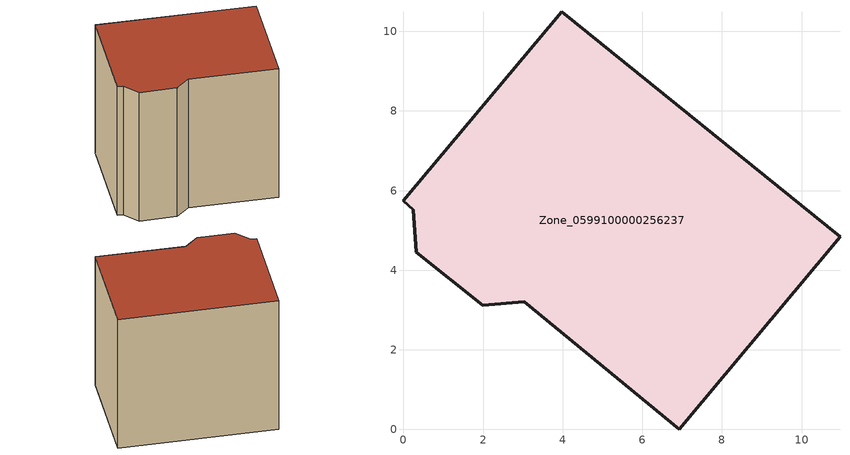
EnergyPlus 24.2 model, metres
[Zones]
Zone_0599100000256237
 floor ground (C_G): 1.99,3.12 0.32,4.45 0.24,5.52 0,5.74 3.97,10.5 10.97,4.84 6.93,0 3.03,3.21 z0
 wall outside (C_F): 0.32,4.45 1.99,3.12 3.03,3.21 6.93,0 10.97,4.84 3.97,10.5 0,5.74 0.24,5.52 0.32,4.45 z0:8.43
 roof outside (C_R): 6.93,0 10.97,4.84 3.97,10.5 0,5.74 0.24,5.52 0.32,4.45 1.99,3.12 3.03,3.21 z8.43
[BUILDING]
Pand.0599100000256237: North Axis=0; Terrain=City; Loads Convergence Tolerance Value=0.04; Temperature Convergence Tolerance Value=0.4; Solar Distribution=FullExterior; Maximum Number of Warmup Days=25; Minimum Number of Warmup Days=1
[Site:Location]
Rotterdam.The.Hague.AP_ZH_NLD Design_Conditions: Latitude=51.96; Longitude=4.45; Time Zone=1; Elevation=-4.5
[SITE:GROUNDTEMPERATURE:BUILDINGSURFACE]
18, 18, 18, 18, 18, 18, 18, 18, 18, 18, 18, 18
[MATERIAL] Thermal Absorptance=0.9; Solar Absorptance=0.7; Visible Absorptance=0.7
Name | Roughness | Thickness | Conductivity | Density | Specific Heat
G.TC.1946 | MediumSmooth | 0.15 | 1 | 540 | 1210
F.TC.1946 | Rough | 0.3 | 0.857143 | 1920 | 840
R.TC.1946 | MediumRough | 0.2 | 0.909091 | 1500 | 1000
[CONSTRUCTION]
C_G: G.TC.1946
C_F: F.TC.1946
C_R: R.TC.1946
[ZONE]
Zone_0599100000256237: Type=1; Multiplier=1; Ceiling Height=Autocalculate; Volume=Autocalculate; Floor Area=autocalculate; Part of Total Floor Area=Yes
[ZONEINFILTRATION:DESIGNFLOWRATE]
Infil_Zone_0599100000256237: Zone or ZoneList or Space or SpaceList=Zone_0599100000256237; Schedule=AlwaysOn; Design Flow Rate Calculation Method=Flow/Area; Flow Rate per Floor Area=0.003; Constant Term Coefficient=1; Temperature Term Coefficient=0; Velocity Term Coefficient=0; Velocity Squared Term Coefficient=0
[HVACTEMPLATE:ZONE:IDEALLOADSAIRSYSTEM]
Zone_0599100000256237: Maximum Heating Supply Air Temperature=50; Minimum Cooling Supply Air Temperature=13; Maximum Heating Supply Air Humidity Ratio=0.0156; Minimum Cooling Supply Air Humidity Ratio=0.0077; Heating Limit=NoLimit; Cooling Limit=NoLimit; Dehumidification Control Type=ConstantSensibleHeatRatio; Cooling Sensible Heat Ratio=0.7; Dehumidification Setpoint=60; Humidification Control Type=None; Humidification Setpoint=30; Outdoor Air Method=None; Outdoor Air Flow Rate per Person=0.00944; Outdoor Air Flow Rate per Zone Floor Area=0; Outdoor Air Flow Rate per Zone=0; Demand Controlled Ventilation Type=None; Outdoor Air Economizer Type=NoEconomizer; Heat Recovery Type=None; Sensible Heat Recovery Effectiveness=0.7; Latent Heat Recovery Effectiveness=0.65
[ZONECONTROL:THERMOSTAT]
ThermostatControl_Zone_0599100000256237: Zone or ZoneList=Zone_0599100000256237; Control Type Schedule=DualSetpointControlType; Control 1=Thermostat_Zone_0599100000256237; Temperature Difference Between Cutout And Setpoint=0
[THERMOSTATSETPOINT:DUALSETPOINT]
Thermostat_Zone_0599100000256237: Heating Setpoint Temperature Schedule=HeatingSetpoint_Zone_0599100000256237; Cooling Setpoint Temperature Schedule=CoolingSetpoint_Zone_0599100000256237
[SCHEDULE:COMPACT]
HeatingSetpoint_Zone_0599100000256237: Through: 12/31, For: AllDays, Until: 24:00, 21
CoolingSetpoint_Zone_0599100000256237: Through: 12/31, For: AllDays, Until: 24:00, 24
DualSetpointControlType: Through: 12/31, For: AllDays, Until: 24:00, 4
AlwaysOn: Through: 12/31, For: AllDays, Until: 24:00, 1
